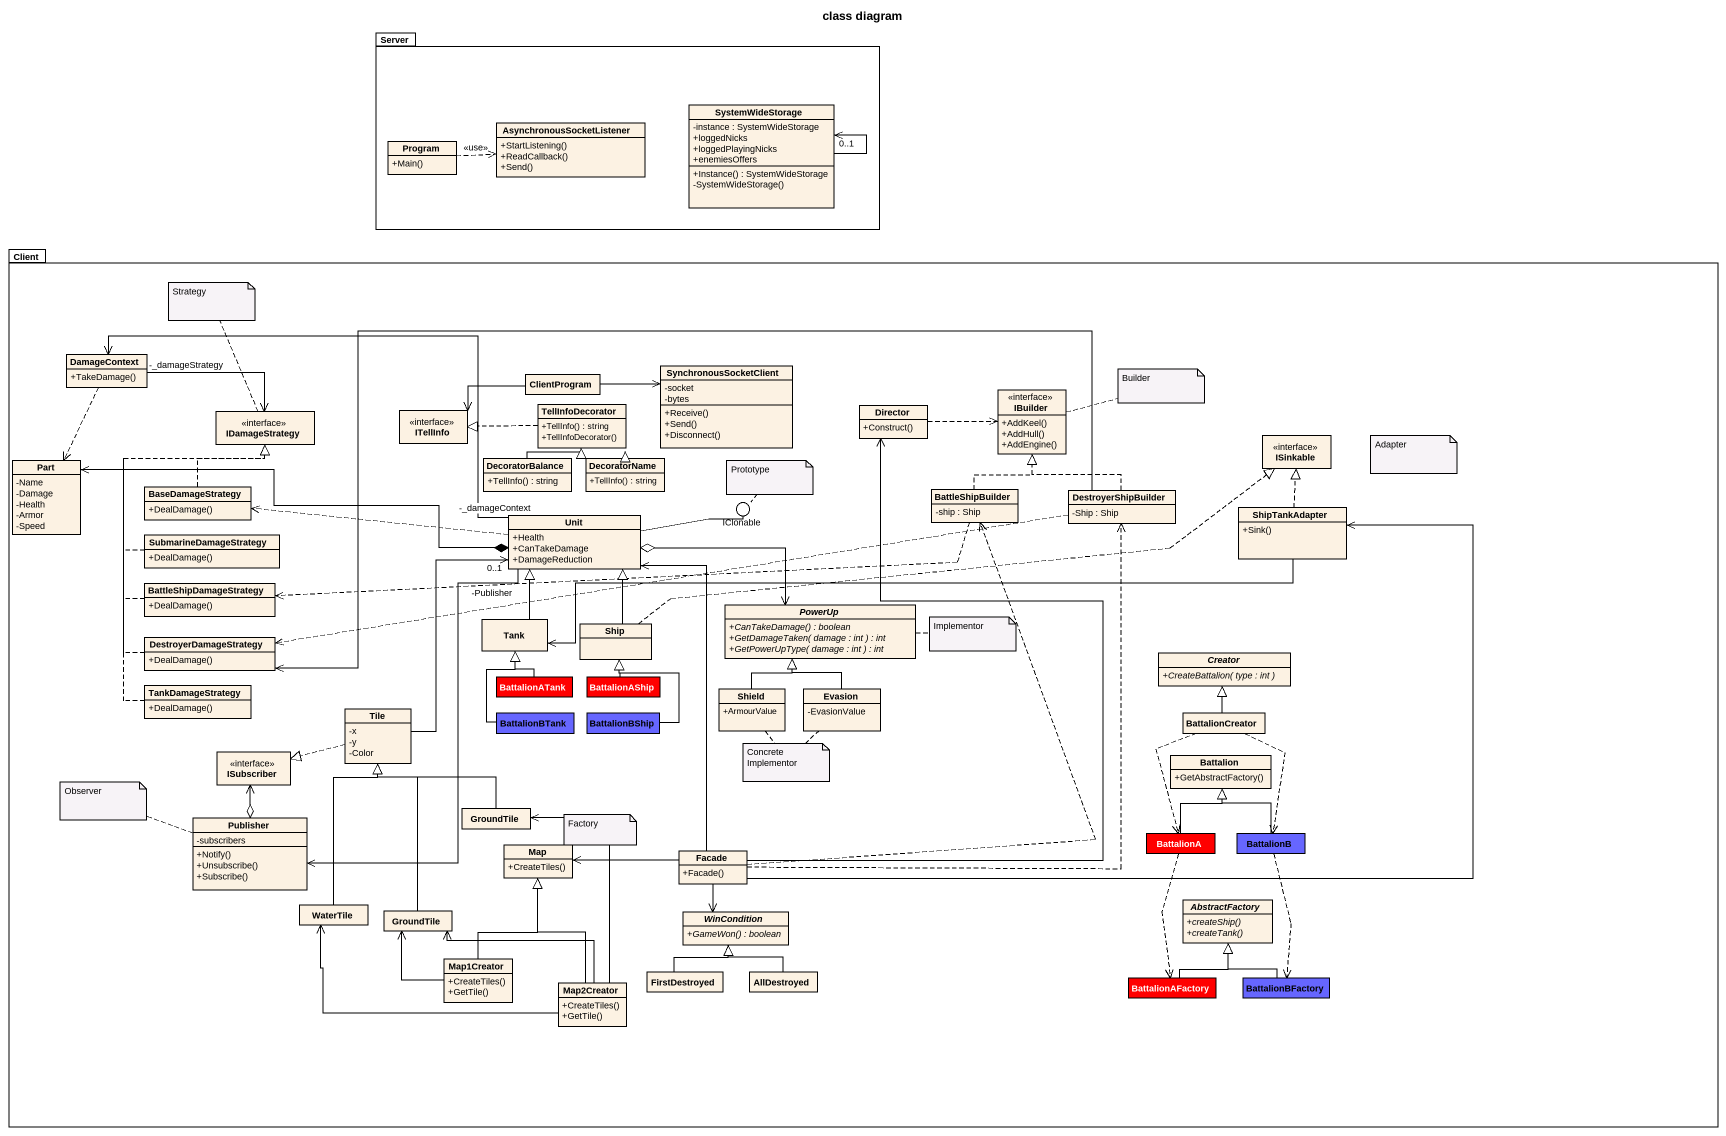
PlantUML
@startuml
title class diagram
allowmixing
hide circle
hide empty members
skinparam classAttributeIconSize 0
package Server {
  class SystemWideStorage {
    -instance : SystemWideStorage
    +loggedNicks
    +loggedPlayingNicks
    +enemiesOffers
    +Instance() : SystemWideStorage
    -SystemWideStorage()
  }
  class Program {
    +Main()
  }
  class AsynchronousSocketListener {
    +StartListening()
    +ReadCallback()
    +Send()
  }
}
package Client {
  class DamageContext {
    +TakeDamage()
  }
  class ClientProgram
  class SynchronousSocketClient {
    -socket
    -bytes
    +Receive()
    +Send()
    +Disconnect()
  }
  interface IDamageStrategy
  interface ITellInfo
  class TellInfoDecorator {
    +TellInfo() : string
    +TellInfoDecorator()
  }
  class Director {
    +Construct()
  }
  interface IBuilder {
    +AddKeel()
    +AddHull()
    +AddEngine()
  }
  class Part {
    -Name
    -Damage
    -Health
    -Armor
    -Speed
  }
  class DecoratorBalance {
    +TellInfo() : string
  }
  class DecoratorName {
    +TellInfo() : string
  }
  interface ISinkable
  class BaseDamageStrategy {
    +DealDamage()
  }
  class BattleShipBuilder {
    -ship : Ship
  }
  class DestroyerShipBuilder {
    -Ship : Ship
  }
  class SubmarineDamageStrategy {
    +DealDamage()
  }
  class Unit {
    +Health
    +CanTakeDamage
    +DamageReduction
  }
  class ShipTankAdapter {
    +Sink()
  }
  class BattleShipDamageStrategy {
    +DealDamage()
  }
  class Tank
  abstract class PowerUp {
    {abstract} +CanTakeDamage() : boolean
    {abstract} +GetDamageTaken( damage : int ) : int
    {abstract} +GetPowerUpType( damage : int ) : int
  }
  class DestroyerDamageStrategy {
    +DealDamage()
  }
  class Ship
  abstract class Creator {
    {abstract} +CreateBattalion( type : int )
  }
  class TankDamageStrategy {
    +DealDamage()
  }
  class BattalionATank #FF0000
  class BattalionAShip #FF0000
  class Shield {
    +ArmourValue
  }
  class Evasion {
    -EvasionValue
  }
  class Tile {
    -x
    -y
    -Color
  }
  class BattalionBTank #6666FF
  class BattalionBShip #6666FF
  class BattalionCreator
  interface ISubscriber
  class Battalion {
    +GetAbstractFactory()
  }
  class GroundTile
  class Publisher {
    -subscribers
    +Notify()
    +Unsubscribe()
    +Subscribe()
  }
  class "Map" as Map_ {
    +CreateTiles()
  }
  class Facade {
    +Facade()
  }
  class BattalionA #FF0000
  class BattalionB #6666FF
  class WaterTile
  class "GroundTile" as GroundTile_2
  abstract class WinCondition {
    {abstract} +GameWon() : boolean
  }
  abstract class AbstractFactory {
    {abstract} +createShip()
    {abstract} +createTank()
  }
  class Map1Creator {
    +CreateTiles()
    +GetTile()
  }
  class Map2Creator {
    +CreateTiles()
    +GetTile()
  }
  class FirstDestroyed
  class AllDestroyed
  class BattalionAFactory #FF0000
  class BattalionBFactory #6666FF
}
() IClonable
Client -up- IClonable
SystemWideStorage --> "0..1" SystemWideStorage
Program .right.> AsynchronousSocketListener : <<use>>
DamageContext "-_damageStrategy" -right-> IDamageStrategy
DamageContext ..> Part
ClientProgram -right-> SynchronousSocketClient
ClientProgram -left-> ITellInfo
TellInfoDecorator .left.|> ITellInfo
Director .right.> IBuilder
DecoratorBalance -up-|> TellInfoDecorator
DecoratorName -up-|> TellInfoDecorator
BaseDamageStrategy .up.|> IDamageStrategy
BattleShipBuilder .up.|> IBuilder
BattleShipBuilder .left.> BattleShipDamageStrategy
DestroyerShipBuilder .up.|> IBuilder
DestroyerShipBuilder -left-> DestroyerDamageStrategy
DestroyerShipBuilder .left.> DestroyerDamageStrategy
SubmarineDamageStrategy .up.|> IDamageStrategy
Unit "-_damageContext" -left-> DamageContext
Unit *-left-> Part
Unit .left.> BaseDamageStrategy
Unit -right- IClonable
Unit o-right-> PowerUp
Unit "-Publisher" --> Publisher
ShipTankAdapter .up.|> ISinkable
ShipTankAdapter -left-> Tank
BattleShipDamageStrategy .up.|> IDamageStrategy
Tank -up-|> Unit
DestroyerDamageStrategy .up.|> IDamageStrategy
Ship .right.|> ISinkable
Ship -up-|> Unit
TankDamageStrategy .up.|> IDamageStrategy
BattalionATank -up-|> Tank
BattalionAShip -up-|> Ship
Shield -up-|> PowerUp
Evasion -up-|> PowerUp
Tile -up-> "0..1" Unit
Tile .left.|> ISubscriber
BattalionBTank -up-|> Tank
BattalionBShip -up-|> Ship
BattalionCreator -up-|> Creator
BattalionCreator ..> BattalionA
BattalionCreator ..> BattalionB
GroundTile -up-|> Tile
Publisher o-up-> ISubscriber
Facade -up-> Director
Facade .up.> BattleShipBuilder
Facade .up.> DestroyerShipBuilder
Facade -up-> Unit
Facade -right-> ShipTankAdapter
Facade -left-> Map_
Facade --> WinCondition
BattalionA -up-|> Battalion
BattalionA ..> BattalionAFactory
BattalionB -up-|> Battalion
BattalionB ..> BattalionBFactory
WaterTile -up-|> Tile
GroundTile_2 -up-|> Tile
Map1Creator -up-|> Map_
Map1Creator -up-> GroundTile_2
Map2Creator -up-> GroundTile
Map2Creator -up-|> Map_
Map2Creator -left-> WaterTile
Map2Creator -left-> GroundTile_2
FirstDestroyed -up-|> WinCondition
AllDestroyed -up-|> WinCondition
BattalionAFactory -up-|> AbstractFactory
BattalionBFactory -up-|> AbstractFactory
note top of IDamageStrategy : Strategy
note right of IBuilder : Builder
note top of IClonable : Prototype
note as N4
  Adapter
end note
note right of PowerUp : Implementor
note as N6
  Concrete Implementor
end note
N6 .. Evasion
N6 .. Shield
note left of Publisher : Observer
note right of Map_ : Factory
@enduml
